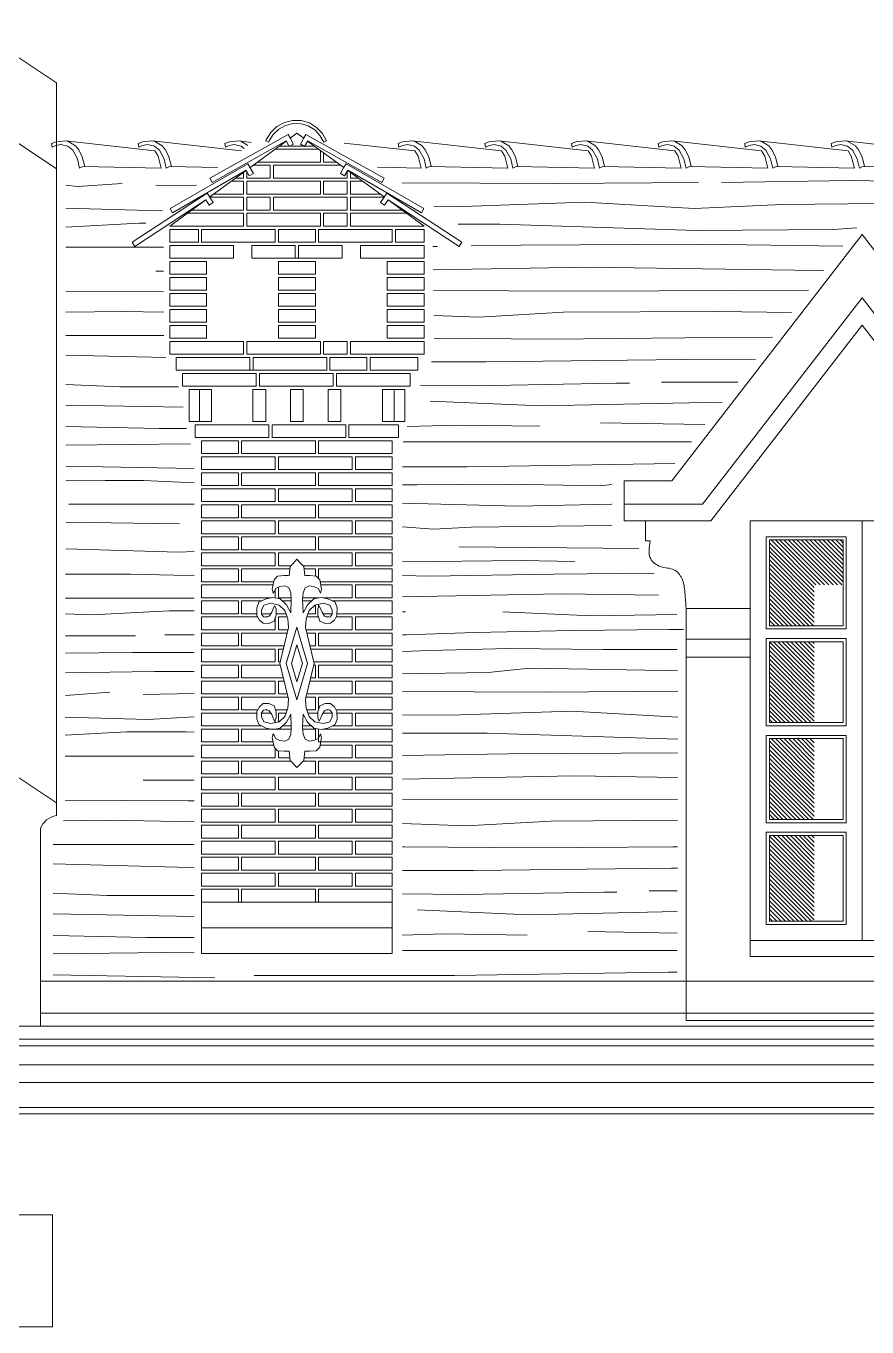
# Model space of a CAD drawing. Header units: millimetres. Extents: x -17502 to -16646, y 1856 to 2034.
# Drawn here: x -16914.808 to -16912.184, y 1873.345 to 1877.406 of the extents above; entities that cross this region are included whole.
import ezdxf

# ---------------------------------------------------------------- set-up
doc = ezdxf.new("R2010")
doc.units = ezdxf.units.MM
doc.layers.get('0').update_dxf_attribs({"lineweight": 9})
doc.layers.add('blocs', color=7, linetype='Continuous')
doc.layers.add('COUPE', color=7, linetype='Continuous', lineweight=9)

msp = doc.modelspace()

# ---------------------------------------------------------------- hatches: boundary and pattern name
at = {"lineweight": 9}
h = msp.add_hatch(dxfattribs=at)
h.set_pattern_fill('ANSI31', color=252, scale=0.003, angle=90, style=0)
h.set_pattern_definition([(135, (3287.037681, 3153.7169065), (-0.006735192091, -0.006735192091), [])])
h.paths.add_polyline_path([(-16912.2584, 1875.8015), (-16912.4884, 1875.8015), (-16912.4884, 1875.534), (-16912.3484, 1875.534), (-16912.3484, 1875.6615), (-16912.2584, 1875.6615)])
h.paths.add_polyline_path([(-16911.9084, 1875.8015), (-16912.1384, 1875.8015), (-16912.1384, 1875.6615), (-16911.9084, 1875.6615)])
h.paths.add_polyline_path([(-16912.3484, 1875.484), (-16912.4884, 1875.484), (-16912.4884, 1875.2315), (-16912.3484, 1875.2315)])
h.paths.add_polyline_path([(-16912.3484, 1875.1815), (-16912.4884, 1875.1815), (-16912.4884, 1874.929), (-16912.3484, 1874.929)])
h.paths.add_polyline_path([(-16912.3484, 1874.879), (-16912.4884, 1874.879), (-16912.4884, 1874.6115), (-16912.3484, 1874.6115)])
h.paths.add_polyline_path([(-16907.908, 1875.8015), (-16908.138, 1875.8015), (-16908.138, 1875.6615), (-16907.908, 1875.6615)])
h.paths.add_polyline_path([(-16908.258, 1875.8015), (-16908.488, 1875.8015), (-16908.488, 1875.534), (-16908.348, 1875.534), (-16908.348, 1875.6615), (-16908.258, 1875.6615)])
h.paths.add_polyline_path([(-16908.348, 1875.484), (-16908.488, 1875.484), (-16908.488, 1875.2315), (-16908.348, 1875.2315)])
h.paths.add_polyline_path([(-16908.348, 1875.1815), (-16908.488, 1875.1815), (-16908.488, 1874.929), (-16908.348, 1874.929)])
h.paths.add_polyline_path([(-16908.348, 1874.879), (-16908.488, 1874.879), (-16908.488, 1874.6115), (-16908.348, 1874.6115)])

# ---------------------------------------------------------------- linework, layer by layer
for p, q in [((-16915.1954, 1874.2841), (-16903.1408, 1874.2841)), ((-16915.1954, 1874.2841), (-16903.1408, 1874.2841)), ((-16915.1954, 1874.2429), (-16902.9489, 1874.2429)), ((-16915.1954, 1874.2429), (-16902.9489, 1874.2429)), ((-16915.1954, 1874.2221), (-16902.9489, 1874.2221)), ((-16915.1954, 1874.2221), (-16902.9489, 1874.2221)), ((-16915.1954, 1874.1629), (-16902.9931, 1874.1629)), ((-16915.1954, 1874.1629), (-16902.9931, 1874.1629)), ((-16915.1954, 1874.1084), (-16903.0355, 1874.1084)), ((-16915.1954, 1874.1084), (-16903.0355, 1874.1084)), ((-16915.1954, 1874.0299), (-16905.1308, 1874.0299)), ((-16915.1954, 1874.0299), (-16903.1183, 1874.0299)), ((-16915.1954, 1874.0099), (-16905.1308, 1874.0099)), ((-16915.1954, 1874.0099), (-16903.1408, 1874.0099))]:
    msp.add_line(p, q, dxfattribs=at)
for points in [[(-16915.2454, 1877.2285), (-16914.9796, 1877.4058), (-16914.7137, 1877.2285)], [(-16914.7137, 1877.1884), (-16914.7137, 1877.2285)], [(-16914.7137, 1874.9811), (-16914.7137, 1877.2285)], [(-16915.2454, 1876.9603), (-16914.9796, 1877.1376), (-16914.7137, 1876.9603)], [(-16913.9842, 1877.0556), (-16913.963, 1877.0711)], [(-16913.9418, 1877.0556), (-16913.963, 1877.0711)], [(-16914.1094, 1876.9641), (-16913.9964, 1877.0467)], [(-16914.0861, 1876.9811), (-16913.8898, 1876.9811), (-16913.8898, 1877.0176)], [(-16913.8945, 1877.0211), (-16914.0314, 1877.0211)], [(-16913.9082, 1877.0311), (-16914.0177, 1877.0311)], [(-16913.8165, 1876.9641), (-16913.9296, 1877.0467)], [(-16913.8798, 1877.0103), (-16913.8798, 1876.9811), (-16913.8398, 1876.9811)], [(-16914.7137, 1876.9202), (-16914.7137, 1876.9603)], [(-16914.2353, 1876.8721), (-16914.1216, 1876.9552)], [(-16914.1298, 1876.9491), (-16914.1298, 1876.9311), (-16914.1545, 1876.9311)], [(-16914.0998, 1876.9711), (-16914.0461, 1876.9711), (-16914.0461, 1876.9311), (-16914.1198, 1876.9311), (-16914.1198, 1876.9522)], [(-16913.8061, 1876.9522), (-16913.8061, 1876.9311), (-16914.0361, 1876.9311), (-16914.0361, 1876.9711), (-16913.8261, 1876.9711)], [(-16913.6906, 1876.8721), (-16913.8044, 1876.9552)], [(-16913.7961, 1876.9491), (-16913.7961, 1876.9311), (-16913.7714, 1876.9311)], [(-16914.1682, 1876.9211), (-16914.1298, 1876.9211), (-16914.1298, 1876.8811), (-16914.223, 1876.8811)], [(-16913.7577, 1876.9211), (-16913.7961, 1876.9211), (-16913.7961, 1876.8811), (-16913.7029, 1876.8811)], [(-16914.3598, 1876.7811), (-16914.2474, 1876.8632)], [(-16914.2346, 1876.8711), (-16914.1298, 1876.8711), (-16914.1298, 1876.8311), (-16914.2914, 1876.8311)], [(-16913.6913, 1876.8711), (-16913.7961, 1876.8711), (-16913.7961, 1876.8311), (-16913.6345, 1876.8311)], [(-16913.5661, 1876.7811), (-16913.6785, 1876.8632)], [(-16914.3051, 1876.8211), (-16914.1298, 1876.8211), (-16914.1298, 1876.7811), (-16914.3598, 1876.7811)], [(-16913.6208, 1876.8211), (-16913.7961, 1876.8211), (-16913.7961, 1876.7811), (-16913.5661, 1876.7811)], [(-16913.968, 1876.6811), (-16913.958, 1876.6811)], [(-16914.1098, 1876.3311), (-16914.0998, 1876.3311)], [(-16912.8603, 1875.7987), (-16912.8754, 1875.7987), (-16912.8754, 1875.8615)], [(-16912.1984, 1875.8615), (-16912.1984, 1874.5515)], [(-16913.9442, 1875.7211), (-16913.7905, 1875.7211), (-16913.7905, 1875.7611), (-16914.0205, 1875.7611), (-16914.0205, 1875.7211), (-16913.9817, 1875.7211)], [(-16914.0168, 1875.4161), (-16913.9896, 1875.5279), (-16913.9916, 1875.5555), (-16914.001, 1875.5815), (-16914.0183, 1875.5981), (-16914.0444, 1875.6039), (-16914.0661, 1875.5981), (-16914.0733, 1875.5822), (-16914.0733, 1875.5699), (-16914.0668, 1875.562), (-16914.0577, 1875.5601), (-16914.0495, 1875.5641), (-16914.0418, 1875.5757), (-16914.0347, 1875.5921), (-16914.0327, 1875.5961), (-16914.0279, 1875.5864), (-16914.0282, 1875.5672), (-16914.0344, 1875.5482), (-16914.0506, 1875.5405), (-16914.0679, 1875.5414), (-16914.0798, 1875.551), (-16914.0878, 1875.5658), (-16914.088, 1875.5901), (-16914.0818, 1875.6069), (-16914.0591, 1875.6181), (-16914.0384, 1875.6224), (-16914.0154, 1875.6178), (-16913.9955, 1875.5994), (-16913.9821, 1875.5738), (-16913.9807, 1875.6157), (-16913.9824, 1875.6365), (-16913.9887, 1875.6525), (-16914.001, 1875.6582), (-16914.0159, 1875.6562), (-16914.0287, 1875.6505), (-16914.0353, 1875.6388), (-16914.037, 1875.6357), (-16914.0402, 1875.6477), (-16914.0344, 1875.6774), (-16914.0232, 1875.6883), (-16914.0031, 1875.6903), (-16913.991, 1875.6903), (-16913.9876, 1875.6895), (-16913.9866, 1875.6996), (-16913.984, 1875.7186), (-16913.9739, 1875.7293), (-16913.963, 1875.7411)], [(-16913.9091, 1875.4161), (-16913.9363, 1875.5279), (-16913.9343, 1875.5555), (-16913.9249, 1875.5815), (-16913.9076, 1875.5981), (-16913.8815, 1875.6039), (-16913.8598, 1875.5981), (-16913.8526, 1875.5822), (-16913.8526, 1875.5699), (-16913.8591, 1875.562), (-16913.8682, 1875.5601), (-16913.8765, 1875.5641), (-16913.8841, 1875.5757), (-16913.8912, 1875.5921), (-16913.8932, 1875.5961), (-16913.898, 1875.5864), (-16913.8977, 1875.5672), (-16913.8915, 1875.5482), (-16913.8753, 1875.5405), (-16913.858, 1875.5414), (-16913.8461, 1875.551), (-16913.8382, 1875.5658), (-16913.8379, 1875.5901), (-16913.8441, 1875.6069), (-16913.8668, 1875.6181), (-16913.8875, 1875.6224), (-16913.9106, 1875.6178), (-16913.9305, 1875.5994), (-16913.9438, 1875.5738), (-16913.9452, 1875.6157), (-16913.9435, 1875.6365), (-16913.9372, 1875.6525), (-16913.9249, 1875.6582), (-16913.9101, 1875.6562), (-16913.8972, 1875.6505), (-16913.8906, 1875.6388), (-16913.8889, 1875.6357), (-16913.8858, 1875.6477), (-16913.8916, 1875.6774), (-16913.9027, 1875.6883), (-16913.9228, 1875.6903), (-16913.9349, 1875.6903), (-16913.9383, 1875.6895), (-16913.9393, 1875.6996), (-16913.9419, 1875.7186), (-16913.952, 1875.7293), (-16913.963, 1875.7411)], [(-16914.0356, 1875.6711), (-16914.1355, 1875.6711), (-16914.1355, 1875.7111), (-16913.985, 1875.7111)], [(-16913.9409, 1875.7111), (-16913.9055, 1875.7111), (-16913.9055, 1875.6886)], [(-16913.8903, 1875.6711), (-16913.6655, 1875.6711), (-16913.6655, 1875.7111), (-16913.8955, 1875.7111), (-16913.8955, 1875.6812)], [(-16914.0448, 1875.6211), (-16914.2605, 1875.6211), (-16914.2605, 1875.6611), (-16914.0375, 1875.6611)], [(-16914.0305, 1875.6474), (-16914.0305, 1875.6211), (-16914.0318, 1875.6211)], [(-16914.0205, 1875.6542), (-16914.0205, 1875.6211), (-16913.9811, 1875.6211)], [(-16913.8812, 1875.6211), (-16913.7905, 1875.6211), (-16913.7905, 1875.6611), (-16913.8884, 1875.6611)], [(-16914.0878, 1875.5711), (-16914.1355, 1875.5711), (-16914.1355, 1875.6111), (-16914.0733, 1875.6111)], [(-16914.0081, 1875.6111), (-16913.9808, 1875.6111)], [(-16913.9451, 1875.6111), (-16913.9178, 1875.6111)], [(-16913.9448, 1875.6211), (-16913.8942, 1875.6211)], [(-16913.9055, 1875.5986), (-16913.9055, 1875.5711), (-16913.9287, 1875.5711)], [(-16913.8955, 1875.6008), (-16913.8955, 1875.5916)], [(-16913.8381, 1875.5711), (-16913.6655, 1875.5711), (-16913.6655, 1875.6111), (-16913.8526, 1875.6111)], [(-16914.0305, 1875.5603), (-16914.0305, 1875.5211), (-16914.2605, 1875.5211), (-16914.2605, 1875.5611), (-16914.0852, 1875.5611)], [(-16914.0448, 1875.5711), (-16914.0733, 1875.5711)], [(-16914.0624, 1875.5611), (-16914.0556, 1875.5611)], [(-16913.9972, 1875.5711), (-16914.0281, 1875.5711)], [(-16913.9936, 1875.5611), (-16914.0205, 1875.5611), (-16914.0205, 1875.5211), (-16913.9912, 1875.5211)], [(-16913.9347, 1875.5211), (-16913.7905, 1875.5211), (-16913.7905, 1875.5611), (-16913.8407, 1875.5611)], [(-16913.8957, 1875.5611), (-16913.9323, 1875.5611)], [(-16913.8811, 1875.5711), (-16913.8526, 1875.5711)], [(-16913.8635, 1875.5611), (-16913.8703, 1875.5611)], [(-16914.0034, 1875.4711), (-16914.1355, 1875.4711), (-16914.1355, 1875.5111), (-16913.9937, 1875.5111)], [(-16913.9323, 1875.5111), (-16913.9055, 1875.5111), (-16913.9055, 1875.4711), (-16913.9225, 1875.4711)], [(-16914.0058, 1875.4611), (-16914.0205, 1875.4611), (-16914.0205, 1875.4211), (-16914.0156, 1875.4211)], [(-16913.9103, 1875.4211), (-16913.7905, 1875.4211), (-16913.7905, 1875.4611), (-16913.9201, 1875.4611)], [(-16912.7484, 1875.4354), (-16912.7484, 1874.3015), (-16911.6484, 1874.3015), (-16911.6484, 1875.4354)], [(-16914.0058, 1875.3711), (-16914.1355, 1875.3711), (-16914.1355, 1875.4111), (-16914.0156, 1875.4111)], [(-16914.0168, 1875.4161), (-16913.9896, 1875.3043), (-16913.9916, 1875.2767), (-16914.001, 1875.2507), (-16914.0183, 1875.234), (-16914.0444, 1875.2283), (-16914.0661, 1875.234), (-16914.0733, 1875.2499), (-16914.0733, 1875.2622), (-16914.0668, 1875.2702), (-16914.0577, 1875.2721), (-16914.0495, 1875.2681), (-16914.0418, 1875.2565), (-16914.0347, 1875.24), (-16914.0327, 1875.2361), (-16914.0279, 1875.2457), (-16914.0282, 1875.265), (-16914.0344, 1875.284), (-16914.0506, 1875.2916), (-16914.0679, 1875.2908), (-16914.0798, 1875.2811), (-16914.0878, 1875.2664), (-16914.088, 1875.242), (-16914.0818, 1875.2253), (-16914.0591, 1875.214), (-16914.0384, 1875.2098), (-16914.0154, 1875.2143), (-16913.9955, 1875.2328), (-16913.9821, 1875.2583), (-16913.9807, 1875.2165), (-16913.9824, 1875.1956), (-16913.9887, 1875.1796), (-16914.001, 1875.1739), (-16914.0159, 1875.1759), (-16914.0287, 1875.1816), (-16914.0353, 1875.1934), (-16914.037, 1875.1965), (-16914.0402, 1875.1845), (-16914.0344, 1875.1547), (-16914.0232, 1875.1438), (-16914.0031, 1875.1418), (-16913.991, 1875.1418), (-16913.9876, 1875.1427), (-16913.9866, 1875.1325), (-16913.984, 1875.1135), (-16913.9739, 1875.1029), (-16913.963, 1875.0911)], [(-16913.9091, 1875.4161), (-16913.9363, 1875.3043), (-16913.9343, 1875.2767), (-16913.9249, 1875.2507), (-16913.9076, 1875.234), (-16913.8815, 1875.2283), (-16913.8598, 1875.234), (-16913.8526, 1875.2499), (-16913.8526, 1875.2622), (-16913.8591, 1875.2702), (-16913.8682, 1875.2721), (-16913.8765, 1875.2681), (-16913.8841, 1875.2565), (-16913.8912, 1875.24), (-16913.8932, 1875.2361), (-16913.898, 1875.2457), (-16913.8977, 1875.265), (-16913.8915, 1875.284), (-16913.8753, 1875.2916), (-16913.858, 1875.2908), (-16913.8461, 1875.2811), (-16913.8382, 1875.2664), (-16913.8379, 1875.242), (-16913.8441, 1875.2253), (-16913.8668, 1875.214), (-16913.8875, 1875.2098), (-16913.9106, 1875.2143), (-16913.9305, 1875.2328), (-16913.9438, 1875.2583), (-16913.9452, 1875.2165), (-16913.9435, 1875.1956), (-16913.9372, 1875.1796), (-16913.9249, 1875.1739), (-16913.9101, 1875.1759), (-16913.8972, 1875.1816), (-16913.8906, 1875.1934), (-16913.8889, 1875.1965), (-16913.8858, 1875.1845), (-16913.8916, 1875.1547), (-16913.9027, 1875.1438), (-16913.9228, 1875.1418), (-16913.9349, 1875.1418), (-16913.9383, 1875.1427), (-16913.9393, 1875.1325), (-16913.9419, 1875.1135), (-16913.952, 1875.1029), (-16913.963, 1875.0911)], [(-16913.9103, 1875.4111), (-16913.9055, 1875.4111), (-16913.9055, 1875.3711), (-16913.9201, 1875.3711)], [(-16914.0034, 1875.3611), (-16914.0205, 1875.3611), (-16914.0205, 1875.3211), (-16913.9937, 1875.3211)], [(-16913.9323, 1875.3211), (-16913.7905, 1875.3211), (-16913.7905, 1875.3611), (-16913.9225, 1875.3611)], [(-16914.0852, 1875.2711), (-16914.1355, 1875.2711), (-16914.1355, 1875.3111), (-16913.9912, 1875.3111)], [(-16913.9347, 1875.3111), (-16913.9055, 1875.3111), (-16913.9055, 1875.2711), (-16913.9323, 1875.2711)], [(-16913.8407, 1875.2711), (-16913.6655, 1875.2711), (-16913.6655, 1875.3111), (-16913.8955, 1875.3111), (-16913.8955, 1875.2719)], [(-16914.0733, 1875.2211), (-16914.2605, 1875.2211), (-16914.2605, 1875.2611), (-16914.0878, 1875.2611)], [(-16914.0733, 1875.2611), (-16914.0448, 1875.2611)], [(-16914.0556, 1875.2711), (-16914.0624, 1875.2711)], [(-16914.0305, 1875.2406), (-16914.0305, 1875.2314)], [(-16913.9936, 1875.2711), (-16914.0302, 1875.2711)], [(-16913.9972, 1875.2611), (-16914.0205, 1875.2611), (-16914.0205, 1875.2336)], [(-16913.8978, 1875.2611), (-16913.9287, 1875.2611)], [(-16913.8526, 1875.2611), (-16913.8811, 1875.2611)], [(-16913.8703, 1875.2711), (-16913.8635, 1875.2711)], [(-16913.8526, 1875.2211), (-16913.7905, 1875.2211), (-16913.7905, 1875.2611), (-16913.8381, 1875.2611)], [(-16914.0375, 1875.1711), (-16914.1355, 1875.1711), (-16914.1355, 1875.2111), (-16913.9811, 1875.2111)], [(-16914.0081, 1875.2211), (-16913.9808, 1875.2211)], [(-16913.9451, 1875.2211), (-16913.9178, 1875.2211)], [(-16913.9448, 1875.2111), (-16913.9055, 1875.2111), (-16913.9055, 1875.178)], [(-16913.8942, 1875.2111), (-16913.8955, 1875.2111), (-16913.8955, 1875.1711), (-16913.6655, 1875.1711), (-16913.6655, 1875.2111), (-16913.8812, 1875.2111)], [(-16915.2454, 1874.9811), (-16914.9796, 1875.1584), (-16914.7137, 1874.9811)], [(-16914.0305, 1875.1509), (-16914.0305, 1875.1211), (-16914.2605, 1875.1211), (-16914.2605, 1875.1611), (-16914.0356, 1875.1611)], [(-16913.9409, 1875.1211), (-16913.7905, 1875.1211), (-16913.7905, 1875.1611), (-16913.8903, 1875.1611)], [(-16913.9442, 1875.1111), (-16913.9055, 1875.1111), (-16913.9055, 1875.0711), (-16914.1355, 1875.0711), (-16914.1355, 1875.1111), (-16913.9817, 1875.1111)], [(-16914.0205, 1875.1436), (-16914.0205, 1875.1211), (-16913.985, 1875.1211)], [(-16914.7137, 1874.9411), (-16914.7137, 1874.9811)], [(-16914.7637, 1874.9011), (-16914.7637, 1874.2841)], [(-16914.7637, 1874.4241), (-16905.1308, 1874.4241)], [(-16914.7637, 1874.3241), (-16905.1308, 1874.3241)]]:
    msp.add_lwpolyline(points, dxfattribs=at)
for points in [[(-16913.8898, 1876.9211), (-16914.1198, 1876.9211), (-16914.1198, 1876.8811), (-16913.8898, 1876.8811)], [(-16913.8061, 1876.9211), (-16913.8798, 1876.9211), (-16913.8798, 1876.8811), (-16913.8061, 1876.8811)], [(-16914.1198, 1876.8711), (-16914.0461, 1876.8711), (-16914.0461, 1876.8311), (-16914.1198, 1876.8311)], [(-16914.0361, 1876.8711), (-16913.8061, 1876.8711), (-16913.8061, 1876.8311), (-16914.0361, 1876.8311)], [(-16913.8898, 1876.8211), (-16914.1198, 1876.8211), (-16914.1198, 1876.7811), (-16913.8898, 1876.7811)], [(-16913.8061, 1876.8211), (-16913.8798, 1876.8211), (-16913.8798, 1876.7811), (-16913.8061, 1876.7811)], [(-16914.2705, 1876.7311), (-16914.3598, 1876.7311), (-16914.3598, 1876.7711), (-16914.2705, 1876.7711)], [(-16914.2605, 1876.7711), (-16914.0305, 1876.7711), (-16914.0305, 1876.7311), (-16914.2605, 1876.7311)], [(-16913.9055, 1876.7311), (-16914.0205, 1876.7311), (-16914.0205, 1876.7711), (-16913.9055, 1876.7711)], [(-16913.6655, 1876.7711), (-16913.8955, 1876.7711), (-16913.8955, 1876.7311), (-16913.6655, 1876.7311)], [(-16913.6555, 1876.7311), (-16913.5661, 1876.7311), (-16913.5661, 1876.7711), (-16913.6555, 1876.7711)], [(-16912.9422, 1875.9866), (-16912.7933, 1875.9866), (-16912.1984, 1876.7548), (-16911.6034, 1875.9866), (-16911.4546, 1875.9866), (-16911.4546, 1875.9132), (-16911.6998, 1875.9132), (-16912.1984, 1876.557), (-16912.697, 1875.9132), (-16912.9422, 1875.9132)], [(-16914.3598, 1876.7211), (-16914.1614, 1876.7211), (-16914.1614, 1876.6811), (-16914.3598, 1876.6811)], [(-16914.1039, 1876.7211), (-16913.968, 1876.7211), (-16913.968, 1876.6811), (-16914.1039, 1876.6811)], [(-16913.822, 1876.7211), (-16913.958, 1876.7211), (-16913.958, 1876.6811), (-16913.822, 1876.6811)], [(-16913.5661, 1876.6811), (-16913.7645, 1876.6811), (-16913.7645, 1876.7211), (-16913.5661, 1876.7211)], [(-16914.3598, 1876.6311), (-16914.2448, 1876.6311), (-16914.2448, 1876.6711), (-16914.3598, 1876.6711)], [(-16913.9055, 1876.6311), (-16914.0205, 1876.6311), (-16914.0205, 1876.6711), (-16913.9055, 1876.6711)], [(-16913.5661, 1876.6311), (-16913.6811, 1876.6311), (-16913.6811, 1876.6711), (-16913.5661, 1876.6711)], [(-16914.3598, 1876.5811), (-16914.2448, 1876.5811), (-16914.2448, 1876.6211), (-16914.3598, 1876.6211)], [(-16913.9055, 1876.5811), (-16914.0205, 1876.5811), (-16914.0205, 1876.6211), (-16913.9055, 1876.6211)], [(-16913.5661, 1876.5811), (-16913.6811, 1876.5811), (-16913.6811, 1876.6211), (-16913.5661, 1876.6211)], [(-16914.3598, 1876.5311), (-16914.2448, 1876.5311), (-16914.2448, 1876.5711), (-16914.3598, 1876.5711)], [(-16913.9055, 1876.5311), (-16914.0205, 1876.5311), (-16914.0205, 1876.5711), (-16913.9055, 1876.5711)], [(-16913.5661, 1876.5311), (-16913.6811, 1876.5311), (-16913.6811, 1876.5711), (-16913.5661, 1876.5711)], [(-16912.9422, 1875.9132), (-16912.697, 1875.9132), (-16912.1984, 1876.557), (-16911.6998, 1875.9132), (-16911.4546, 1875.9132), (-16911.4546, 1875.8615), (-16911.7252, 1875.8615), (-16912.1984, 1876.4725), (-16912.6716, 1875.8615), (-16912.9422, 1875.8615)], [(-16914.3598, 1876.4811), (-16914.2448, 1876.4811), (-16914.2448, 1876.5211), (-16914.3598, 1876.5211)], [(-16913.9055, 1876.4811), (-16914.0205, 1876.4811), (-16914.0205, 1876.5211), (-16913.9055, 1876.5211)], [(-16913.5661, 1876.4811), (-16913.6811, 1876.4811), (-16913.6811, 1876.5211), (-16913.5661, 1876.5211)], [(-16914.3598, 1876.4311), (-16914.2448, 1876.4311), (-16914.2448, 1876.4711), (-16914.3598, 1876.4711)], [(-16913.9055, 1876.4311), (-16914.0205, 1876.4311), (-16914.0205, 1876.4711), (-16913.9055, 1876.4711)], [(-16913.5661, 1876.4311), (-16913.6811, 1876.4311), (-16913.6811, 1876.4711), (-16913.5661, 1876.4711)], [(-16914.3598, 1876.4211), (-16914.1298, 1876.4211), (-16914.1298, 1876.3811), (-16914.3598, 1876.3811)], [(-16913.8898, 1876.4211), (-16914.1198, 1876.4211), (-16914.1198, 1876.3811), (-16913.8898, 1876.3811)], [(-16913.8061, 1876.4211), (-16913.8798, 1876.4211), (-16913.8798, 1876.3811), (-16913.8061, 1876.3811)], [(-16913.5661, 1876.4211), (-16913.7961, 1876.4211), (-16913.7961, 1876.3811), (-16913.5661, 1876.3811)], [(-16914.3398, 1876.3711), (-16914.1098, 1876.3711), (-16914.1098, 1876.3311), (-16914.3398, 1876.3311)], [(-16913.8698, 1876.3711), (-16914.0998, 1876.3711), (-16914.0998, 1876.3311), (-16913.8698, 1876.3311)], [(-16913.8598, 1876.3711), (-16913.7448, 1876.3711), (-16913.7448, 1876.3311), (-16913.8598, 1876.3311)], [(-16913.5861, 1876.3711), (-16913.7348, 1876.3711), (-16913.7348, 1876.3311), (-16913.5861, 1876.3311)], [(-16914.3198, 1876.3211), (-16914.0898, 1876.3211), (-16914.0898, 1876.2811), (-16914.3198, 1876.2811)], [(-16913.8498, 1876.3211), (-16914.0798, 1876.3211), (-16914.0798, 1876.2811), (-16913.8498, 1876.2811)], [(-16913.6098, 1876.3211), (-16913.8398, 1876.3211), (-16913.8398, 1876.2811), (-16913.6098, 1876.2811)], [(-16914.2998, 1876.2711), (-16914.2998, 1876.1711), (-16914.2667, 1876.1711), (-16914.2667, 1876.2711)], [(-16914.2667, 1876.2711), (-16914.2298, 1876.2711), (-16914.2298, 1876.1711), (-16914.2667, 1876.1711)], [(-16914.1002, 1876.2711), (-16914.1002, 1876.1711), (-16914.0602, 1876.1711), (-16914.0602, 1876.2711)], [(-16913.983, 1876.2711), (-16913.983, 1876.1711), (-16913.943, 1876.1711), (-16913.943, 1876.2711)], [(-16913.8257, 1876.2711), (-16913.8257, 1876.1711), (-16913.8657, 1876.1711), (-16913.8657, 1876.2711)], [(-16913.6592, 1876.2711), (-16913.6961, 1876.2711), (-16913.6961, 1876.1711), (-16913.6592, 1876.1711)], [(-16913.6261, 1876.2711), (-16913.6261, 1876.1711), (-16913.6592, 1876.1711), (-16913.6592, 1876.2711)], [(-16914.2805, 1876.1611), (-16914.0505, 1876.1611), (-16914.0505, 1876.1211), (-16914.2805, 1876.1211)], [(-16913.8105, 1876.1611), (-16914.0405, 1876.1611), (-16914.0405, 1876.1211), (-16913.8105, 1876.1211)], [(-16913.8005, 1876.1611), (-16913.6455, 1876.1611), (-16913.6455, 1876.1211), (-16913.8005, 1876.1211)], [(-16914.1455, 1876.1111), (-16914.2605, 1876.1111), (-16914.2605, 1876.0711), (-16914.1455, 1876.0711)], [(-16914.1355, 1876.1111), (-16913.9055, 1876.1111), (-16913.9055, 1876.0711), (-16914.1355, 1876.0711)], [(-16913.6655, 1876.1111), (-16913.8955, 1876.1111), (-16913.8955, 1876.0711), (-16913.6655, 1876.0711)], [(-16914.2605, 1876.0611), (-16914.0305, 1876.0611), (-16914.0305, 1876.0211), (-16914.2605, 1876.0211)], [(-16913.7905, 1876.0611), (-16914.0205, 1876.0611), (-16914.0205, 1876.0211), (-16913.7905, 1876.0211)], [(-16913.7805, 1876.0611), (-16913.6655, 1876.0611), (-16913.6655, 1876.0211), (-16913.7805, 1876.0211)], [(-16914.1455, 1876.0111), (-16914.2605, 1876.0111), (-16914.2605, 1875.9711), (-16914.1455, 1875.9711)], [(-16914.1355, 1876.0111), (-16913.9055, 1876.0111), (-16913.9055, 1875.9711), (-16914.1355, 1875.9711)], [(-16913.6655, 1876.0111), (-16913.8955, 1876.0111), (-16913.8955, 1875.9711), (-16913.6655, 1875.9711)], [(-16914.2605, 1875.9611), (-16914.0305, 1875.9611), (-16914.0305, 1875.9211), (-16914.2605, 1875.9211)], [(-16913.7905, 1875.9611), (-16914.0205, 1875.9611), (-16914.0205, 1875.9211), (-16913.7905, 1875.9211)], [(-16913.7805, 1875.9611), (-16913.6655, 1875.9611), (-16913.6655, 1875.9211), (-16913.7805, 1875.9211)], [(-16914.1455, 1875.9111), (-16914.2605, 1875.9111), (-16914.2605, 1875.8711), (-16914.1455, 1875.8711)], [(-16914.1355, 1875.9111), (-16913.9055, 1875.9111), (-16913.9055, 1875.8711), (-16914.1355, 1875.8711)], [(-16913.6655, 1875.9111), (-16913.8955, 1875.9111), (-16913.8955, 1875.8711), (-16913.6655, 1875.8711)], [(-16914.2605, 1875.8611), (-16914.0305, 1875.8611), (-16914.0305, 1875.8211), (-16914.2605, 1875.8211)], [(-16913.7905, 1875.8611), (-16914.0205, 1875.8611), (-16914.0205, 1875.8211), (-16913.7905, 1875.8211)], [(-16913.7805, 1875.8611), (-16913.6655, 1875.8611), (-16913.6655, 1875.8211), (-16913.7805, 1875.8211)], [(-16912.5484, 1875.8615), (-16912.5484, 1874.5015), (-16911.8484, 1874.5015), (-16911.8484, 1875.8615)], [(-16911.8484, 1875.8615), (-16912.5484, 1875.8615), (-16912.5484, 1874.5515), (-16911.8484, 1874.5515)], [(-16914.1455, 1875.8111), (-16914.2605, 1875.8111), (-16914.2605, 1875.7711), (-16914.1455, 1875.7711)], [(-16914.1355, 1875.8111), (-16913.9055, 1875.8111), (-16913.9055, 1875.7711), (-16914.1355, 1875.7711)], [(-16913.6655, 1875.8111), (-16913.8955, 1875.8111), (-16913.8955, 1875.7711), (-16913.6655, 1875.7711)], [(-16912.2484, 1875.8115), (-16912.4984, 1875.8115), (-16912.4984, 1875.524), (-16912.2484, 1875.524)], [(-16912.2584, 1875.8015), (-16912.4884, 1875.8015), (-16912.4884, 1875.534), (-16912.2584, 1875.534)], [(-16914.2605, 1875.7611), (-16914.0305, 1875.7611), (-16914.0305, 1875.7211), (-16914.2605, 1875.7211)], [(-16913.7805, 1875.7611), (-16913.6655, 1875.7611), (-16913.6655, 1875.7211), (-16913.7805, 1875.7211)], [(-16914.1455, 1875.7111), (-16914.2605, 1875.7111), (-16914.2605, 1875.6711), (-16914.1455, 1875.6711)], [(-16913.7805, 1875.6611), (-16913.6655, 1875.6611), (-16913.6655, 1875.6211), (-16913.7805, 1875.6211)], [(-16914.1455, 1875.6111), (-16914.2605, 1875.6111), (-16914.2605, 1875.5711), (-16914.1455, 1875.5711)], [(-16913.7805, 1875.5611), (-16913.6655, 1875.5611), (-16913.6655, 1875.5211), (-16913.7805, 1875.5211)], [(-16912.7484, 1875.5876), (-16912.5484, 1875.5876), (-16912.5484, 1875.4922), (-16912.7484, 1875.4922)], [(-16913.963, 1875.5292), (-16913.9964, 1875.4161), (-16913.963, 1875.303), (-16913.9296, 1875.4161)], [(-16914.1455, 1875.5111), (-16914.2605, 1875.5111), (-16914.2605, 1875.4711), (-16914.1455, 1875.4711)], [(-16913.6655, 1875.5111), (-16913.8955, 1875.5111), (-16913.8955, 1875.4711), (-16913.6655, 1875.4711)], [(-16912.7484, 1875.4922), (-16912.5484, 1875.4922), (-16912.5484, 1875.4354), (-16912.7484, 1875.4354)], [(-16912.2484, 1875.494), (-16912.4984, 1875.494), (-16912.4984, 1875.2215), (-16912.2484, 1875.2215)], [(-16912.2584, 1875.484), (-16912.4884, 1875.484), (-16912.4884, 1875.2315), (-16912.2584, 1875.2315)], [(-16914.2605, 1875.4611), (-16914.0305, 1875.4611), (-16914.0305, 1875.4211), (-16914.2605, 1875.4211)], [(-16913.963, 1875.4739), (-16913.98, 1875.4161), (-16913.963, 1875.3583), (-16913.9459, 1875.4161)], [(-16913.7805, 1875.4611), (-16913.6655, 1875.4611), (-16913.6655, 1875.4211), (-16913.7805, 1875.4211)], [(-16914.1455, 1875.4111), (-16914.2605, 1875.4111), (-16914.2605, 1875.3711), (-16914.1455, 1875.3711)], [(-16913.6655, 1875.4111), (-16913.8955, 1875.4111), (-16913.8955, 1875.3711), (-16913.6655, 1875.3711)], [(-16914.2605, 1875.3611), (-16914.0305, 1875.3611), (-16914.0305, 1875.3211), (-16914.2605, 1875.3211)], [(-16913.7805, 1875.3611), (-16913.6655, 1875.3611), (-16913.6655, 1875.3211), (-16913.7805, 1875.3211)], [(-16914.1455, 1875.3111), (-16914.2605, 1875.3111), (-16914.2605, 1875.2711), (-16914.1455, 1875.2711)], [(-16913.7805, 1875.2611), (-16913.6655, 1875.2611), (-16913.6655, 1875.2211), (-16913.7805, 1875.2211)], [(-16914.1455, 1875.2111), (-16914.2605, 1875.2111), (-16914.2605, 1875.1711), (-16914.1455, 1875.1711)], [(-16912.2484, 1875.1915), (-16912.4984, 1875.1915), (-16912.4984, 1874.919), (-16912.2484, 1874.919)], [(-16913.7805, 1875.1611), (-16913.6655, 1875.1611), (-16913.6655, 1875.1211), (-16913.7805, 1875.1211)], [(-16912.2584, 1875.1815), (-16912.4884, 1875.1815), (-16912.4884, 1874.929), (-16912.2584, 1874.929)], [(-16914.1455, 1875.1111), (-16914.2605, 1875.1111), (-16914.2605, 1875.0711), (-16914.1455, 1875.0711)], [(-16913.6655, 1875.1111), (-16913.8955, 1875.1111), (-16913.8955, 1875.0711), (-16913.6655, 1875.0711)], [(-16914.2605, 1875.0611), (-16914.0305, 1875.0611), (-16914.0305, 1875.0211), (-16914.2605, 1875.0211)], [(-16913.7905, 1875.0611), (-16914.0205, 1875.0611), (-16914.0205, 1875.0211), (-16913.7905, 1875.0211)], [(-16913.7805, 1875.0611), (-16913.6655, 1875.0611), (-16913.6655, 1875.0211), (-16913.7805, 1875.0211)], [(-16914.1455, 1875.0111), (-16914.2605, 1875.0111), (-16914.2605, 1874.9711), (-16914.1455, 1874.9711)], [(-16914.1355, 1875.0111), (-16913.9055, 1875.0111), (-16913.9055, 1874.9711), (-16914.1355, 1874.9711)], [(-16913.6655, 1875.0111), (-16913.8955, 1875.0111), (-16913.8955, 1874.9711), (-16913.6655, 1874.9711)], [(-16914.2605, 1874.9611), (-16914.0305, 1874.9611), (-16914.0305, 1874.9211), (-16914.2605, 1874.9211)], [(-16913.7905, 1874.9611), (-16914.0205, 1874.9611), (-16914.0205, 1874.9211), (-16913.7905, 1874.9211)], [(-16913.7805, 1874.9611), (-16913.6655, 1874.9611), (-16913.6655, 1874.9211), (-16913.7805, 1874.9211)], [(-16914.1455, 1874.9111), (-16914.2605, 1874.9111), (-16914.2605, 1874.8711), (-16914.1455, 1874.8711)], [(-16914.1355, 1874.9111), (-16913.9055, 1874.9111), (-16913.9055, 1874.8711), (-16914.1355, 1874.8711)], [(-16913.6655, 1874.9111), (-16913.8955, 1874.9111), (-16913.8955, 1874.8711), (-16913.6655, 1874.8711)], [(-16912.2484, 1874.889), (-16912.4984, 1874.889), (-16912.4984, 1874.6015), (-16912.2484, 1874.6015)], [(-16912.2584, 1874.879), (-16912.4884, 1874.879), (-16912.4884, 1874.6115), (-16912.2584, 1874.6115)], [(-16914.2605, 1874.8611), (-16914.0305, 1874.8611), (-16914.0305, 1874.8211), (-16914.2605, 1874.8211)], [(-16913.7905, 1874.8611), (-16914.0205, 1874.8611), (-16914.0205, 1874.8211), (-16913.7905, 1874.8211)], [(-16913.7805, 1874.8611), (-16913.6655, 1874.8611), (-16913.6655, 1874.8211), (-16913.7805, 1874.8211)], [(-16914.1455, 1874.8111), (-16914.2605, 1874.8111), (-16914.2605, 1874.7711), (-16914.1455, 1874.7711)], [(-16914.1355, 1874.8111), (-16913.9055, 1874.8111), (-16913.9055, 1874.7711), (-16914.1355, 1874.7711)], [(-16913.6655, 1874.8111), (-16913.8955, 1874.8111), (-16913.8955, 1874.7711), (-16913.6655, 1874.7711)], [(-16914.2605, 1874.7611), (-16914.0305, 1874.7611), (-16914.0305, 1874.7211), (-16914.2605, 1874.7211)], [(-16913.7905, 1874.7611), (-16914.0205, 1874.7611), (-16914.0205, 1874.7211), (-16913.7905, 1874.7211)], [(-16913.7805, 1874.7611), (-16913.6655, 1874.7611), (-16913.6655, 1874.7211), (-16913.7805, 1874.7211)], [(-16914.1455, 1874.7111), (-16914.2605, 1874.7111), (-16914.2605, 1874.6711), (-16914.1455, 1874.6711)], [(-16914.1355, 1874.7111), (-16913.9055, 1874.7111), (-16913.9055, 1874.6711), (-16914.1355, 1874.6711)], [(-16913.6655, 1874.7111), (-16913.8955, 1874.7111), (-16913.8955, 1874.6711), (-16913.6655, 1874.6711)], [(-16914.2605, 1874.6711), (-16913.6655, 1874.6711), (-16913.6655, 1874.5911), (-16914.2605, 1874.5911)], [(-16914.2605, 1874.5911), (-16913.6655, 1874.5911), (-16913.6655, 1874.5111), (-16914.2605, 1874.5111)], [(-16911.8484, 1874.5515), (-16912.5484, 1874.5515), (-16912.5484, 1874.5015), (-16911.8484, 1874.5015)], [(-16914.7254, 1873.695), (-16915.1954, 1873.695), (-16915.1954, 1873.345), (-16914.7254, 1873.345)]]:
    msp.add_lwpolyline(points, close=True, dxfattribs=at)
msp.add_arc((-16914.7037, 1874.8772), 0.0646, 98.9688, 158.3509, dxfattribs=at)
msp.add_spline([(-16912.7484, 1875.5876), (-16912.7521, 1875.6365), (-16912.7619, 1875.682), (-16912.7864, 1875.7084), (-16912.8283, 1875.7184), (-16912.8587, 1875.7422), (-16912.8603, 1875.7987)], degree=3, dxfattribs=at)
at = {"layer": 'blocs', "lineweight": 9}
for points in [[(-16914.6841, 1876.9089), (-16914.6483, 1876.9044), (-16914.508, 1876.9142)], [(-16914.4035, 1876.9076), (-16914.2762, 1876.9095)], [(-16913.6341, 1876.9168), (-16913.1504, 1876.9142), (-16912.7099, 1876.9174)], [(-16912.6381, 1876.9174), (-16912.2334, 1876.924), (-16911.8744, 1876.9174), (-16911.4045, 1876.9174), (-16911.088, 1876.9174), (-16910.7101, 1876.9274), (-16910.3087, 1876.9307), (-16910.077, 1876.9274), (-16909.7344, 1876.9241), (-16909.4439, 1876.9274), (-16909.1768, 1876.9008), (-16909.1768, 1876.9008)], [(-16913.5352, 1876.8433), (-16913.4442, 1876.8425), (-16913.0657, 1876.8555), (-16912.723, 1876.8359), (-16912.4489, 1876.849), (-16912.1422, 1876.8522), (-16912.0116, 1876.8457)], [(-16914.6841, 1876.8372), (-16914.3874, 1876.8294), (-16914.3821, 1876.8297)], [(-16914.6841, 1876.7781), (-16914.4557, 1876.7903), (-16914.4343, 1876.7903)], [(-16913.4597, 1876.787), (-16913.3298, 1876.787), (-16912.7163, 1876.7674), (-16912.2888, 1876.7707), (-16912.2151, 1876.7763)], [(-16914.6841, 1876.7152), (-16914.3791, 1876.7152)], [(-16913.5385, 1876.7176), (-16913.5238, 1876.7178)], [(-16913.4197, 1876.7194), (-16913.2645, 1876.7217), (-16912.7098, 1876.725), (-16912.2596, 1876.7187)], [(-16913.5375, 1876.6443), (-16913.0558, 1876.6532), (-16912.4097, 1876.6434), (-16912.3182, 1876.6428)], [(-16914.4036, 1876.6402), (-16914.379, 1876.6402)], [(-16914.6841, 1876.5777), (-16914.3789, 1876.5756)], [(-16913.5367, 1876.5804), (-16913.0662, 1876.5781), (-16912.366, 1876.5809)], [(-16914.6841, 1876.5128), (-16914.5061, 1876.515), (-16914.3787, 1876.5125)], [(-16913.5357, 1876.5026), (-16913.395, 1876.4972), (-16913.1313, 1876.5121), (-16912.6513, 1876.515), (-16912.4195, 1876.5116)], [(-16914.6841, 1876.4395), (-16914.3786, 1876.4395)], [(-16913.5348, 1876.4315), (-16913.1749, 1876.4283), (-16912.7504, 1876.432), (-16912.4791, 1876.4344)], [(-16914.6841, 1876.3785), (-16914.3718, 1876.3706)], [(-16913.5432, 1876.3575), (-16913.3725, 1876.3575), (-16912.7543, 1876.3649), (-16912.5316, 1876.3664)], [(-16914.6841, 1876.2867), (-16914.5154, 1876.2793), (-16914.3324, 1876.2793)], [(-16913.5772, 1876.2848), (-16913.4056, 1876.283), (-16912.9662, 1876.2905), (-16912.9252, 1876.2905)], [(-16912.8247, 1876.2942), (-16912.5874, 1876.2942)], [(-16914.6841, 1876.2224), (-16914.3176, 1876.2157)], [(-16913.5474, 1876.2346), (-16913.2011, 1876.2197), (-16912.6871, 1876.2309), (-16912.6354, 1876.2321)], [(-16913.0152, 1876.1676), (-16912.6896, 1876.1618)], [(-16914.6841, 1876.1552), (-16914.3931, 1876.149), (-16914.3077, 1876.149)], [(-16913.6185, 1876.1557), (-16913.4658, 1876.1601), (-16913.2051, 1876.1564)], [(-16914.6841, 1876.0974), (-16914.2956, 1876.1021)], [(-16913.6318, 1876.1079), (-16912.9178, 1876.1079), (-16912.7312, 1876.1079)], [(-16914.6841, 1876.0321), (-16914.2834, 1876.0244)], [(-16913.6338, 1876.0298), (-16913.4316, 1876.0298), (-16912.7832, 1876.0407)], [(-16914.6842, 1875.9858), (-16914.5612, 1875.9868), (-16914.4418, 1875.9868), (-16914.2834, 1875.9803)], [(-16913.6338, 1875.9737), (-16913.5885, 1875.9734), (-16913.3076, 1875.9759), (-16913.017, 1875.971), (-16912.9807, 1875.9751)], [(-16914.6751, 1875.9137), (-16914.2834, 1875.9137)], [(-16913.6338, 1875.9164), (-16913.2751, 1875.9072), (-16912.9814, 1875.9137), (-16912.9807, 1875.9138)], [(-16914.6845, 1875.8568), (-16914.3298, 1875.8517)], [(-16913.6338, 1875.8427), (-16913.5368, 1875.8354), (-16913.4193, 1875.8419), (-16912.9807, 1875.8469)], [(-16914.6847, 1875.7738), (-16914.333, 1875.7636), (-16914.2834, 1875.766)], [(-16913.4565, 1875.78), (-16912.8955, 1875.7753)], [(-16913.6338, 1875.7329), (-16913.2622, 1875.7374), (-16913.0958, 1875.7341)], [(-16914.6849, 1875.695), (-16914.4827, 1875.695), (-16914.3457, 1875.6917), (-16914.2834, 1875.6911)], [(-16913.6338, 1875.6902), (-16913.5494, 1875.6884), (-16913.1611, 1875.695), (-16912.8481, 1875.6979)], [(-16914.685, 1875.6199), (-16914.2834, 1875.6199)], [(-16913.6338, 1875.6237), (-16913.1383, 1875.6329), (-16912.8348, 1875.6296)], [(-16914.6852, 1875.5705), (-16914.6031, 1875.5676), (-16914.3616, 1875.5806), (-16914.2834, 1875.5806)], [(-16913.6338, 1875.5775), (-16913.6241, 1875.5774)], [(-16913.3206, 1875.5774), (-16913.0432, 1875.5643), (-16912.7769, 1875.5694)], [(-16913.6338, 1875.5056), (-16913.6214, 1875.5056), (-16913.4093, 1875.5122), (-16913.1025, 1875.5187), (-16912.8023, 1875.5219), (-16912.7566, 1875.5219)], [(-16914.6853, 1875.5024), (-16914.4666, 1875.5024)], [(-16914.3752, 1875.5056), (-16914.2834, 1875.5056)], [(-16914.6854, 1875.4479), (-16914.4765, 1875.4501), (-16914.2834, 1875.4501)], [(-16913.6338, 1875.4532), (-16913.5497, 1875.4567), (-16913.3017, 1875.4632), (-16913.008, 1875.4599), (-16912.7758, 1875.4599)], [(-16913.6338, 1875.3838), (-16913.3662, 1875.3881), (-16913.2356, 1875.4011), (-16912.8147, 1875.3946), (-16912.7752, 1875.3954)], [(-16914.6856, 1875.3866), (-16914.4072, 1875.3913), (-16914.2834, 1875.3913)], [(-16914.6857, 1875.3165), (-16914.5474, 1875.3261)], [(-16914.443, 1875.3196), (-16914.2834, 1875.322)], [(-16913.6338, 1875.3286), (-16913.1899, 1875.3261), (-16912.7745, 1875.3292)], [(-16914.6859, 1875.2482), (-16914.4268, 1875.2414), (-16914.2834, 1875.2495)], [(-16913.6338, 1875.2558), (-16913.4837, 1875.2544), (-16913.1051, 1875.2675), (-16912.7746, 1875.2486)], [(-16914.686, 1875.1921), (-16914.4952, 1875.2023), (-16914.3091, 1875.2023), (-16914.2834, 1875.2021)], [(-16913.6338, 1875.199), (-16913.3693, 1875.199), (-16912.7747, 1875.18)], [(-16914.6861, 1875.1272), (-16914.2834, 1875.1272)], [(-16913.6338, 1875.1287), (-16913.304, 1875.1337), (-16912.7748, 1875.1368)], [(-16914.443, 1875.0522), (-16914.2834, 1875.0522)], [(-16913.6338, 1875.0552), (-16913.0953, 1875.0652), (-16912.775, 1875.0604)], [(-16914.6864, 1874.9894), (-16914.3033, 1874.9868), (-16914.2834, 1874.9871)], [(-16913.6338, 1874.9927), (-16913.1056, 1874.9901), (-16912.7752, 1874.9914)], [(-16914.691, 1874.9252), (-16914.5456, 1874.927), (-16914.2834, 1874.9219)], [(-16913.6338, 1874.9167), (-16913.4345, 1874.9092), (-16913.1708, 1874.924), (-16912.7753, 1874.9265)], [(-16914.7236, 1874.8514), (-16914.3614, 1874.8514), (-16914.2834, 1874.8506)], [(-16913.6338, 1874.8441), (-16913.6277, 1874.844), (-16913.2144, 1874.8403), (-16912.7898, 1874.844), (-16912.7755, 1874.8441)], [(-16914.7236, 1874.7905), (-16914.3356, 1874.7806), (-16914.2834, 1874.7794)], [(-16913.6338, 1874.7694), (-16913.412, 1874.7694), (-16912.7938, 1874.7769), (-16912.7756, 1874.777)], [(-16912.8641, 1874.7062), (-16912.7758, 1874.7062)], [(-16914.7236, 1874.6986), (-16914.5549, 1874.6913), (-16914.2834, 1874.6913)], [(-16913.6338, 1874.697), (-16913.4451, 1874.695), (-16913.0056, 1874.7025), (-16912.9647, 1874.7025)], [(-16914.7236, 1874.6343), (-16914.2834, 1874.6264)], [(-16913.5869, 1874.6466), (-16913.2405, 1874.6317), (-16912.776, 1874.6418)], [(-16914.7236, 1874.5672), (-16914.4326, 1874.5609), (-16914.2834, 1874.5609)], [(-16913.6338, 1874.5684), (-16913.5053, 1874.5721), (-16913.2446, 1874.5684)], [(-16913.0546, 1874.5795), (-16912.7761, 1874.5746)], [(-16914.7236, 1874.5093), (-16914.2834, 1874.5147)], [(-16913.6338, 1874.5199), (-16912.9573, 1874.5199), (-16912.7762, 1874.5199)], [(-16914.7236, 1874.4441), (-16914.2197, 1874.4343)], [(-16914.0968, 1874.4418), (-16913.4711, 1874.4418), (-16912.8045, 1874.4529), (-16912.7764, 1874.4525)]]:
    msp.add_lwpolyline(points, dxfattribs=at)
at = {"layer": 'COUPE', "color": 7, "linetype": 'Continuous', "lineweight": 9}
for p, q in [((-16914.7288, 1877.0386), (-16914.7147, 1877.0444)), ((-16914.7268, 1877.0275), (-16914.7288, 1877.0386)), ((-16914.7151, 1877.0327), (-16914.7268, 1877.0275)), ((-16914.6996, 1877.0358), (-16914.7151, 1877.0327)), ((-16914.7147, 1877.0444), (-16914.6856, 1877.0469)), ((-16914.678, 1877.0312), (-16914.6996, 1877.0358)), ((-16914.6856, 1877.0469), (-16914.4061, 1877.0158)), ((-16914.6799, 1877.0469), (-16914.6538, 1877.0314)), ((-16914.6626, 1877.0186), (-16914.678, 1877.0312)), ((-16914.6478, 1876.9909), (-16914.6626, 1877.0186)), ((-16914.6538, 1877.0314), (-16914.6439, 1877.0194)), ((-16914.6439, 1877.0194), (-16914.6329, 1876.9973)), ((-16914.4584, 1877.0386), (-16914.4443, 1877.0444)), ((-16914.4564, 1877.0275), (-16914.4584, 1877.0386)), ((-16914.4447, 1877.0327), (-16914.4564, 1877.0275)), ((-16914.4292, 1877.0358), (-16914.4447, 1877.0327)), ((-16914.4443, 1877.0444), (-16914.4152, 1877.0469)), ((-16914.4076, 1877.0312), (-16914.4292, 1877.0358)), ((-16914.4152, 1877.0469), (-16914.1357, 1877.0158)), ((-16914.4095, 1877.0469), (-16914.3834, 1877.0314)), ((-16914.3922, 1877.0186), (-16914.4076, 1877.0312)), ((-16914.3774, 1876.9909), (-16914.3922, 1877.0186)), ((-16914.3834, 1877.0314), (-16914.3735, 1877.0194)), ((-16914.3735, 1877.0194), (-16914.3625, 1876.9973)), ((-16914.188, 1877.0386), (-16914.1739, 1877.0444)), ((-16914.186, 1877.0275), (-16914.188, 1877.0386)), ((-16914.1743, 1877.0327), (-16914.186, 1877.0275)), ((-16914.1588, 1877.0358), (-16914.1743, 1877.0327)), ((-16914.1739, 1877.0444), (-16914.1448, 1877.0469)), ((-16914.1372, 1877.0312), (-16914.1588, 1877.0358)), ((-16914.1448, 1877.0469), (-16914.1063, 1877.0426)), ((-16914.1391, 1877.0469), (-16914.1162, 1877.0333)), ((-16914.1272, 1877.023), (-16914.1372, 1877.0312)), ((-16913.8153, 1877.0403), (-16913.5949, 1877.0158)), ((-16913.6472, 1877.0386), (-16913.6331, 1877.0444)), ((-16913.6452, 1877.0275), (-16913.6472, 1877.0386)), ((-16913.6335, 1877.0327), (-16913.6452, 1877.0275)), ((-16913.618, 1877.0358), (-16913.6335, 1877.0327)), ((-16913.6331, 1877.0444), (-16913.604, 1877.0469)), ((-16913.5964, 1877.0312), (-16913.618, 1877.0358)), ((-16913.604, 1877.0469), (-16913.3245, 1877.0158)), ((-16913.5983, 1877.0469), (-16913.5722, 1877.0314)), ((-16913.581, 1877.0186), (-16913.5964, 1877.0312)), ((-16913.5662, 1876.9909), (-16913.581, 1877.0186)), ((-16913.5722, 1877.0314), (-16913.5623, 1877.0194)), ((-16913.5623, 1877.0194), (-16913.5513, 1876.9973)), ((-16913.3768, 1877.0386), (-16913.3627, 1877.0444)), ((-16913.3748, 1877.0275), (-16913.3768, 1877.0386)), ((-16913.3631, 1877.0327), (-16913.3748, 1877.0275)), ((-16913.3476, 1877.0358), (-16913.3631, 1877.0327)), ((-16913.3627, 1877.0444), (-16913.3336, 1877.0469)), ((-16913.326, 1877.0312), (-16913.3476, 1877.0358)), ((-16913.3336, 1877.0469), (-16913.0541, 1877.0158)), ((-16913.3279, 1877.0469), (-16913.3018, 1877.0314)), ((-16913.3106, 1877.0186), (-16913.326, 1877.0312)), ((-16913.2958, 1876.9909), (-16913.3106, 1877.0186)), ((-16913.3018, 1877.0314), (-16913.2919, 1877.0194)), ((-16913.2919, 1877.0194), (-16913.2809, 1876.9973)), ((-16913.1064, 1877.0386), (-16913.0923, 1877.0444)), ((-16913.1044, 1877.0275), (-16913.1064, 1877.0386)), ((-16913.0927, 1877.0327), (-16913.1044, 1877.0275)), ((-16913.0772, 1877.0358), (-16913.0927, 1877.0327)), ((-16913.0923, 1877.0444), (-16913.0632, 1877.0469)), ((-16913.0556, 1877.0312), (-16913.0772, 1877.0358)), ((-16913.0632, 1877.0469), (-16912.7837, 1877.0158)), ((-16913.0575, 1877.0469), (-16913.0314, 1877.0314)), ((-16913.0402, 1877.0186), (-16913.0556, 1877.0312)), ((-16913.0254, 1876.9909), (-16913.0402, 1877.0186)), ((-16913.0314, 1877.0314), (-16913.0215, 1877.0194)), ((-16913.0215, 1877.0194), (-16913.0105, 1876.9973)), ((-16912.836, 1877.0386), (-16912.8219, 1877.0444)), ((-16912.834, 1877.0275), (-16912.836, 1877.0386)), ((-16912.8223, 1877.0327), (-16912.834, 1877.0275)), ((-16912.8068, 1877.0358), (-16912.8223, 1877.0327)), ((-16912.8219, 1877.0444), (-16912.7928, 1877.0469)), ((-16912.7852, 1877.0312), (-16912.8068, 1877.0358)), ((-16912.7928, 1877.0469), (-16912.5133, 1877.0158)), ((-16912.7871, 1877.0469), (-16912.761, 1877.0314)), ((-16912.7698, 1877.0186), (-16912.7852, 1877.0312)), ((-16912.755, 1876.9909), (-16912.7698, 1877.0186)), ((-16912.761, 1877.0314), (-16912.7511, 1877.0194)), ((-16912.7511, 1877.0194), (-16912.7401, 1876.9973)), ((-16912.5656, 1877.0386), (-16912.5515, 1877.0444)), ((-16912.5636, 1877.0275), (-16912.5656, 1877.0386)), ((-16912.5519, 1877.0327), (-16912.5636, 1877.0275)), ((-16912.5364, 1877.0358), (-16912.5519, 1877.0327)), ((-16912.5515, 1877.0444), (-16912.5224, 1877.0469)), ((-16912.5148, 1877.0312), (-16912.5364, 1877.0358)), ((-16912.5224, 1877.0469), (-16912.2429, 1877.0158)), ((-16912.5167, 1877.0469), (-16912.4906, 1877.0314)), ((-16912.4994, 1877.0186), (-16912.5148, 1877.0312)), ((-16912.4846, 1876.9909), (-16912.4994, 1877.0186)), ((-16912.4906, 1877.0314), (-16912.4807, 1877.0194)), ((-16912.4807, 1877.0194), (-16912.4697, 1876.9973)), ((-16912.2952, 1877.0386), (-16912.2811, 1877.0444)), ((-16912.2932, 1877.0275), (-16912.2952, 1877.0386)), ((-16912.2815, 1877.0327), (-16912.2932, 1877.0275)), ((-16912.266, 1877.0358), (-16912.2815, 1877.0327)), ((-16912.2811, 1877.0444), (-16912.252, 1877.0469)), ((-16912.2444, 1877.0312), (-16912.266, 1877.0358)), ((-16912.252, 1877.0469), (-16911.9725, 1877.0158)), ((-16912.2463, 1877.0469), (-16912.2202, 1877.0314)), ((-16912.2291, 1877.0186), (-16912.2444, 1877.0312)), ((-16912.2142, 1876.9909), (-16912.2291, 1877.0186)), ((-16912.2202, 1877.0314), (-16912.2103, 1877.0194)), ((-16912.2103, 1877.0194), (-16912.1993, 1876.9973)), ((-16914.6413, 1876.962), (-16914.6478, 1876.9909)), ((-16914.6329, 1876.9973), (-16914.6253, 1876.9668)), ((-16914.4061, 1877.0158), (-16914.396, 1876.9998)), ((-16914.396, 1876.9998), (-16914.3862, 1876.962)), ((-16914.3709, 1876.962), (-16914.3774, 1876.9909)), ((-16914.3625, 1876.9973), (-16914.3549, 1876.9668)), ((-16913.5949, 1877.0158), (-16913.5848, 1876.9998)), ((-16913.5848, 1876.9998), (-16913.575, 1876.962)), ((-16913.5597, 1876.962), (-16913.5662, 1876.9909)), ((-16913.5513, 1876.9973), (-16913.5437, 1876.9668)), ((-16913.3245, 1877.0158), (-16913.3144, 1876.9998)), ((-16913.3144, 1876.9998), (-16913.3046, 1876.962)), ((-16913.2893, 1876.962), (-16913.2958, 1876.9909)), ((-16913.2809, 1876.9973), (-16913.2734, 1876.9668)), ((-16913.0541, 1877.0158), (-16913.044, 1876.9998)), ((-16913.044, 1876.9998), (-16913.0342, 1876.962)), ((-16913.0189, 1876.962), (-16913.0254, 1876.9909)), ((-16913.0105, 1876.9973), (-16913.003, 1876.9668)), ((-16912.7837, 1877.0158), (-16912.7736, 1876.9998)), ((-16912.7736, 1876.9998), (-16912.7638, 1876.962)), ((-16912.7485, 1876.962), (-16912.755, 1876.9909)), ((-16912.7401, 1876.9973), (-16912.7326, 1876.9668)), ((-16912.5133, 1877.0158), (-16912.5032, 1876.9998)), ((-16912.5032, 1876.9998), (-16912.4934, 1876.962)), ((-16912.4781, 1876.962), (-16912.4846, 1876.9909)), ((-16912.4697, 1876.9973), (-16912.4622, 1876.9668)), ((-16912.2429, 1877.0158), (-16912.2328, 1876.9998)), ((-16912.2328, 1876.9998), (-16912.223, 1876.962)), ((-16912.2077, 1876.962), (-16912.2142, 1876.9909)), ((-16912.1993, 1876.9973), (-16912.1918, 1876.9668)), ((-16914.631, 1876.9668), (-16914.6413, 1876.962)), ((-16914.3862, 1876.962), (-16914.631, 1876.9668)), ((-16914.3606, 1876.9668), (-16914.3709, 1876.962)), ((-16914.2113, 1876.9639), (-16914.3606, 1876.9668)), ((-16913.575, 1876.962), (-16913.7115, 1876.9647)), ((-16913.5494, 1876.9668), (-16913.5597, 1876.962)), ((-16913.3046, 1876.962), (-16913.5494, 1876.9668)), ((-16913.279, 1876.9668), (-16913.2893, 1876.962)), ((-16913.0342, 1876.962), (-16913.279, 1876.9668)), ((-16913.0086, 1876.9668), (-16913.0189, 1876.962)), ((-16912.7638, 1876.962), (-16913.0086, 1876.9668)), ((-16912.7382, 1876.9668), (-16912.7485, 1876.962)), ((-16912.4934, 1876.962), (-16912.7382, 1876.9668)), ((-16912.4678, 1876.9668), (-16912.4781, 1876.962)), ((-16912.223, 1876.962), (-16912.4678, 1876.9668)), ((-16912.1974, 1876.9668), (-16912.2077, 1876.962)), ((-16911.9526, 1876.962), (-16912.1974, 1876.9668))]:
    msp.add_line(p, q, dxfattribs=at)
for points in [[(-16913.8702, 1877.0469), (-16913.8795, 1877.0433), (-16913.891, 1877.0643), (-16913.9076, 1877.0816), (-16913.9281, 1877.0941), (-16913.9512, 1877.1008), (-16913.9752, 1877.1013), (-16913.9985, 1877.0956), (-16914.0195, 1877.0841), (-16914.0369, 1877.0675), (-16914.0493, 1877.047), (-16914.0509, 1877.0433), (-16914.0602, 1877.0469), (-16914.0585, 1877.051), (-16914.0447, 1877.0738), (-16914.0254, 1877.0922), (-16914.0021, 1877.105), (-16913.9763, 1877.1113), (-16913.9497, 1877.1107), (-16913.9241, 1877.1032), (-16913.9014, 1877.0894), (-16913.883, 1877.0702), (-16913.8702, 1877.0469)], [(-16913.9966, 1877.047), (-16914.2279, 1876.9178), (-16914.2352, 1876.9309), (-16913.9908, 1877.0674), (-16913.9835, 1877.0543), (-16913.9737, 1877.0369), (-16913.9868, 1877.0296), (-16913.9966, 1877.047)], [(-16913.9294, 1877.047), (-16913.698, 1876.9178), (-16913.6907, 1876.9309), (-16913.9351, 1877.0674), (-16913.9425, 1877.0543), (-16913.9522, 1877.0369), (-16913.9391, 1877.0296), (-16913.9294, 1877.047)], [(-16914.1217, 1876.9555), (-16914.3512, 1876.8229), (-16914.3587, 1876.8359), (-16914.1162, 1876.976), (-16914.1087, 1876.963), (-16914.0987, 1876.9457), (-16914.1117, 1876.9382), (-16914.1217, 1876.9555)], [(-16913.8042, 1876.9555), (-16913.5747, 1876.8229), (-16913.5672, 1876.8359), (-16913.8097, 1876.976), (-16913.8172, 1876.963), (-16913.8272, 1876.9457), (-16913.8142, 1876.9382), (-16913.8042, 1876.9555)], [(-16914.2474, 1876.8632), (-16914.4691, 1876.718), (-16914.4773, 1876.7306), (-16914.2431, 1876.884), (-16914.2349, 1876.8714), (-16914.2239, 1876.8547), (-16914.2365, 1876.8465), (-16914.2474, 1876.8632)], [(-16913.6785, 1876.8632), (-16913.4568, 1876.718), (-16913.4486, 1876.7306), (-16913.6828, 1876.884), (-16913.691, 1876.8714), (-16913.702, 1876.8547), (-16913.6894, 1876.8465), (-16913.6785, 1876.8632)]]:
    msp.add_lwpolyline(points, close=True, dxfattribs=at)

doc.saveas('drawing.dxf')
